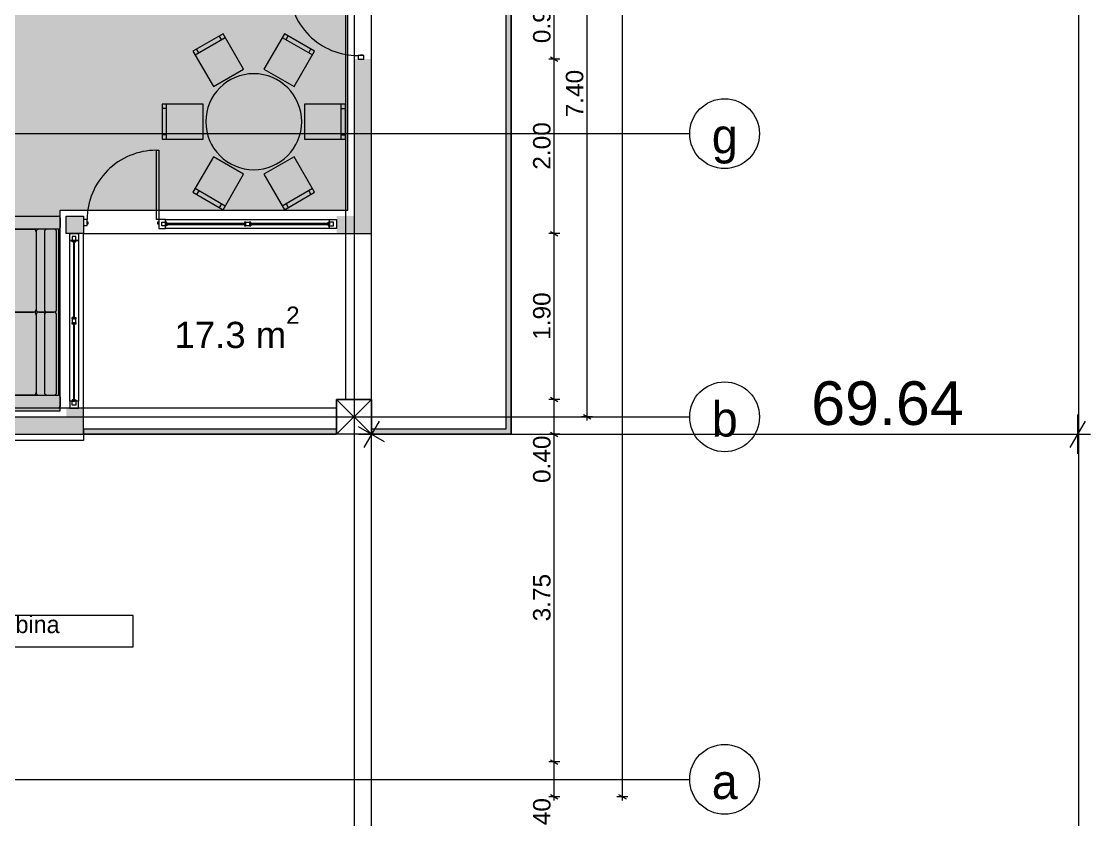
# Model space of a CAD drawing. Header units: millimetres. Extents: x 475159934 to 476245151, y 4620917055 to 4621447368.
# Drawn here: x 475293103 to 475305360, y 4621139790 to 4621148938 of the extents above; entities that cross this region are included whole.
import ezdxf

# ---------------------------------------------------------------- set-up
doc = ezdxf.new("R2010")
doc.units = ezdxf.units.MM
doc.header["$MEASUREMENT"] = 0
for name, color, linetype, lineweight in [('0_Pen_No__42_Pen_No__250_Pen_No__5', 5, 'Continuous', 0), ('2D Drafting - General_Pen_No__1_Pen_No__7', 7, 'Continuous', 0), ('2D Drafting - General_Pen_No__250_Pen_No__7_Pen_No__250', 7, 'Continuous', 0), ('2D Drafting - General_Pen_No__250_Pen_No__7_Pen_No__7', 7, 'Continuous', 0), ('2D Drafting - General_Pen_No__7_Pen_No__7_Pen_No__7', 7, 'Continuous', 0), ('Annotation - Text_Pen_No__7_Pen_No__5', 5, 'Continuous', 0), ('Doors_Pen_No__7_Pen_No__7_Pen_No__7', 7, 'Continuous', 0), ('G-Anno-Nplt_Pen_No__151', 151, 'Continuous', 0), ('G-Anno-Nplt_Pen_No__4', 7, 'Continuous', 0), ('G-Anno-Nplt_Pen_No__7', 7, 'Continuous', 0), ('kar-panjara_Pen_No__7_Pen_No__7_Pen_No__7', 7, 'Continuous', 0), ('New_2D Drafting - General_Pen_No__2_Pen_No__250', 7, 'Continuous', 0), ('New_G-Anno-Nplt_Pen_No__255', 255, 'Continuous', 0), ('New_G-Anno-Nplt_Pen_No__4', 7, 'Continuous', 0), ('New_reg_nak_Pen_No__7', 7, 'Continuous', 0), ('New_Structural - Bearing_Pen_No__1', 1, 'Continuous', 0), ('zoma_Pen_No__1', 1, 'Continuous', 0), ('zoma_Pen_No__142', 142, 'Continuous', 0), ('zoma_Pen_No__5_Pen_No__5', 5, 'Continuous', 0)]:
    doc.layers.add(name, color=color, linetype=linetype, lineweight=lineweight)
doc.layers.add('New_Interior - Furniture', color=7, linetype='Continuous')
doc.layers.add('zoma', color=7, linetype='Continuous')
doc.layers.add('New_Interior - Furniture _Pen_No__252', color=7, linetype='Continuous', lineweight=0, true_color=0x666666)
doc.styles.add('GENERATED_STYLE_1', font='arial.ttf')
doc.styles.add('GENERATED_STYLE_3', font='arial.ttf')
doc.styles.add('GENERATED_STYLE_4', font='ACADMTAV.TTF')
doc.linetypes.add('Break', pattern='A,0,[1,12. бѓљбѓ\x98бѓЎбѓ\x98 бѓ’бѓђбѓ¦бѓ”бѓ‘бѓ”бѓ‘бѓ\x981.Shx,S=15.679026,R=0,X=0,Y=0],-1975.557214,0', length=1975.557214)
doc.dimstyles.new('GENERATED_STYLE__11', dxfattribs={"dimtxt": 500, "dimasz": 228, "dimexe": 0.18, "dimexo": 3, "dimgap": 0, "dimtad": 1, "dimlfac": 0.001, "dimzin": 0, "dimdsep": 46, "dimtxsty": 'GENERATED_STYLE_3', "dimblk": 'ARROWHEAD_2', "dimblk1": 'ARROWHEAD_2', "dimblk2": 'ARROWHEAD_2', "dimcen": 0.09, "dimclrd": 1, "dimclre": 1, "dimclrt": 1, "dimadec": 0, "dimazin": 0, "dimtfac": 1, "dimtdec": 4, "dimtmove": 2, "dimatfit": 3, "dimfxl": 1, "dimtolj": 1, "dimtzin": 0, "dimarcsym": 0})
doc.dimstyles.new('GENERATED_STYLE__12', dxfattribs={"dimtxt": 500, "dimasz": 228, "dimexe": 0.18, "dimexo": 3, "dimgap": 0, "dimtad": 1, "dimtih": 1, "dimtoh": 1, "dimlfac": 0.001, "dimzin": 0, "dimdsep": 46, "dimtxsty": 'GENERATED_STYLE_3', "dimblk": 'ARROWHEAD_2', "dimblk1": 'ARROWHEAD_2', "dimblk2": 'ARROWHEAD_2', "dimcen": 0.09, "dimclrd": 1, "dimclre": 1, "dimclrt": 1, "dimadec": 0, "dimazin": 0, "dimtfac": 1, "dimtdec": 4, "dimtmove": 2, "dimatfit": 3, "dimfxl": 1, "dimtolj": 1, "dimtzin": 0, "dimarcsym": 0})
doc.dimstyles.new('GENERATED_STYLE__27', dxfattribs={"dimtxt": 0.18, "dimasz": 364.8, "dimexe": 0.18, "dimexo": 0.0625, "dimgap": 0, "dimtad": 0, "dimtih": 1, "dimtoh": 1, "dimdec": 4, "dimzin": 0, "dimdsep": 46, "dimcen": 0.09, "dimadec": 0, "dimazin": 0, "dimtfac": 1, "dimtdec": 4, "dimtmove": 0, "dimatfit": 3, "dimldrblk": 'ARROWHEAD_11', "dimfxl": 1, "dimtolj": 1, "dimtzin": 0, "dimarcsym": 0})
doc.dimstyles.new('GENERATED_STYLE__3', dxfattribs={"dimtxt": 200, "dimasz": 64.421331, "dimexe": 0.18, "dimexo": 3, "dimgap": 0, "dimtad": 1, "dimtih": 1, "dimtoh": 1, "dimlfac": 0.001, "dimzin": 0, "dimdsep": 46, "dimtxsty": 'GENERATED_STYLE_3', "dimblk": 'ARROWHEAD_2', "dimblk1": 'ARROWHEAD_2', "dimblk2": 'ARROWHEAD_2', "dimcen": 0.09, "dimclrd": 142, "dimclre": 142, "dimclrt": 142, "dimadec": 0, "dimazin": 0, "dimtfac": 1, "dimtdec": 4, "dimtmove": 0, "dimatfit": 3, "dimfxl": 1, "dimtolj": 1, "dimtzin": 0, "dimarcsym": 0})
doc.dimstyles.new('GENERATED_STYLE__6', dxfattribs={"dimtxt": 200, "dimasz": 64.421331, "dimexe": 0.18, "dimexo": 3, "dimgap": 0, "dimtad": 1, "dimlfac": 0.001, "dimzin": 0, "dimdsep": 46, "dimtxsty": 'GENERATED_STYLE_3', "dimblk": 'ARROWHEAD_2', "dimblk1": 'ARROWHEAD_2', "dimblk2": 'ARROWHEAD_2', "dimcen": 0.09, "dimclrd": 142, "dimclre": 142, "dimclrt": 142, "dimadec": 0, "dimazin": 0, "dimtfac": 1, "dimtdec": 4, "dimtmove": 0, "dimatfit": 3, "dimfxl": 1, "dimtolj": 1, "dimtzin": 0, "dimarcsym": 0})

# ---------------------------------------------------------------- blocks, each defined once
blk = doc.blocks.new('Sofa 23')
at = {"layer": 'New_Interior - Furniture _Pen_No__252', "color": 251, "linetype": 'Continuous', "lineweight": 0, "true_color": 0x666666}
for p, q in [((0, 20), (0, 830)), ((20, 850), (130, 850)), ((150, 830), (150, 20)), ((150, 830), (2050, 830)), ((150, 780), (150, 605)), ((1070, 810), (180, 810)), ((1100, 605), (1100, 780)), ((1100, 780), (1100, 605)), ((2020, 810), (1130, 810)), ((2050, 20), (2050, 830)), ((2050, 605), (2050, 780)), ((2070, 850), (2180, 850)), ((2200, 830), (2200, 20)), ((180, 670), (1070, 670)), ((1130, 670), (2020, 670)), ((150, 30), (150, 545)), ((180, 575), (1070, 575)), ((180, 575), (1070, 575)), ((1100, 545), (1100, 30)), ((1100, 30), (1100, 545)), ((1130, 575), (2020, 575)), ((1130, 575), (2020, 575)), ((2050, 545), (2050, 30)), ((130, 0), (20, 0)), ((1070, 0), (180, 0)), ((2020, 0), (1130, 0)), ((2180, 0), (2070, 0))]:
    blk.add_line(p, q, dxfattribs=at)
for centre, radius, start, end in [((20, 830), 20, 90, 180), ((130, 830), 20, 0, 90), ((180, 780), 30, 90, 180), ((1070, 780), 30, 0, 90), ((1130, 780), 30, 90, 180), ((2020, 780), 30, 0, 90), ((2070, 830), 20, 90, 180), ((2180, 830), 20, 0, 90), ((180, 700), 30, 180, 270), ((1070, 700), 30, 270, 0), ((1130, 700), 30, 180, 270), ((2020, 700), 30, 270, 0), ((180, 605), 30, 180, 270), ((180, 545), 30, 90, 180), ((1070, 605), 30, 270, 0), ((1070, 545), 30, 0, 90), ((1130, 605), 30, 180, 270), ((1130, 545), 30, 90, 180), ((2020, 605), 30, 270, 0), ((2020, 545), 30, 0, 90), ((20, 20), 20, 180, 270), ((130, 20), 20, 270, 0), ((180, 30), 30, 180, 270), ((1070, 30), 30, 270, 0), ((1130, 30), 30, 180, 270), ((2020, 30), 30, 270, 0), ((2070, 20), 20, 180, 270), ((2180, 20), 20, 270, 0)]:
    blk.add_arc(centre, radius, start, end, dxfattribs=at)
blk = doc.blocks.new('Dining Table Round 24')
at = {"layer": 'New_Interior - Furniture _Pen_No__252', "color": 251, "linetype": 'Continuous', "lineweight": 0, "true_color": 0x666666}
for p, q in [((-370, 941), (-395, 984)), ((370, 941), (395, 984)), ((-673, 766), (-327, 966)), ((327, 966), (673, 766)), ((-630, 791), (-655, 834)), ((630, 791), (655, 834)), ((-1000, 150), (-1050, 150)), ((-1000, -200), (-1000, 200)), ((1000, 200), (1000, -200)), ((1000, 150), (1050, 150)), ((-1000, -150), (-1050, -150)), ((1000, -150), (1050, -150)), ((-327, -966), (-673, -766)), ((-630, -791), (-655, -834)), ((673, -766), (327, -966)), ((630, -791), (655, -834)), ((-370, -941), (-395, -984)), ((370, -941), (395, -984))]:
    blk.add_line(p, q, dxfattribs=at)
at = {"layer": 'New_Interior - Furniture _Pen_No__252', "color": 251, "linetype": 'Continuous', "lineweight": 0, "true_color": 0x666666, "flags": 128}
for points in [[(-463, 402), (-117, 602), (-352, 1009), (-698, 809)], [(117, 602), (463, 402), (698, 809), (352, 1009)], [(-580, -200), (-580, 200), (-1050, 200), (-1050, -200)], [(580, 200), (580, -200), (1050, -200), (1050, 200)], [(-117, -602), (-463, -402), (-698, -809), (-352, -1009)], [(463, -402), (117, -602), (352, -1009), (698, -809)]]:
    blk.add_lwpolyline(points, close=True, dxfattribs=at)
blk.add_lwpolyline([(550, 0, 1), (-550, 0, 1)], format="xyb", close=True, dxfattribs=at)
blk = doc.blocks.new('*D841', base_point=(475826095.756614, 4621095193.190637))
at = {"layer": 'zoma_Pen_No__1', "color": 1, "linetype": 'Continuous', "lineweight": 0, "transparency": 16777216}
for p, q in [((475297266.781968, 4621144119.557481), (475296966.781968, 4621144292.762481)), ((475297116.781968, 4621144206.159981), (475297116.781968, 4621144352.859981)), ((475297341.781968, 4621144206.159981), (475296891.781968, 4621144206.159981)), ((475297116.781968, 4621136051.488978), (475297116.781968, 4621144206.159981)), ((475297341.781968, 4621136051.488978), (475296891.781968, 4621136051.488978)), ((475296966.781968, 4621136138.091478), (475297266.781968, 4621135964.886478)), ((475297116.781968, 4621135904.788979), (475297116.781968, 4621136051.488978))]:
    blk.add_line(p, q, dxfattribs=at)
at = {"layer": 'zoma_Pen_No__1', "color": 1, "lineweight": 0, "transparency": 16777216, "insert": (475297016.781968, 4621136884.270884), "char_height": 500, "attachment_point": 7, "rotation": 90, "style": 'GENERATED_STYLE_3'}
blk.add_mtext('\\A1;{\\pql;\\fArial|b0|i0|c204|p0;\\W1.000000;8.15}', dxfattribs=at)
blk = doc.blocks.new('ARROWHEAD_2')
at = {"color": 0, "linetype": 'Continuous', "lineweight": 0}
for p, q in [((-0.378, -0.655), (0.378, 0.655)), ((0, 0), (-1, 0))]:
    blk.add_line(p, q, dxfattribs=at)
blk = doc.blocks.new('*D842', base_point=(475826096, 4621095193))
at = {"layer": 'zoma_Pen_No__1', "color": 1, "linetype": 'Continuous', "lineweight": 0, "transparency": 16777216}
for p, q in [((475297117, 4621143981), (475297117, 4621144431)), ((475305213, 4621143981), (475305213, 4621144431)), ((475297203, 4621144356), (475297030, 4621144056)), ((475305126, 4621144056), (475305300, 4621144356)), ((475296970, 4621144206), (475297117, 4621144206)), ((475297117, 4621144206), (475305213, 4621144206)), ((475305213, 4621144206), (475305360, 4621144206))]:
    blk.add_line(p, q, dxfattribs=at)
at = {"layer": 'zoma_Pen_No__1', "color": 1, "lineweight": 0, "transparency": 16777216, "insert": (475302157, 4621144306), "char_height": 500, "attachment_point": 7, "style": 'GENERATED_STYLE_3'}
blk.add_mtext('\\A1;{\\pql;\\fArial|b0|i0|c204|p0;\\W1.000000;69.64}', dxfattribs=at)
blk = doc.blocks.new('*D843', base_point=(475826096, 4621095193))
at = {"layer": 'zoma_Pen_No__1', "color": 1, "linetype": 'Continuous', "lineweight": 0, "transparency": 16777216}
for p, q in [((475297117, 4621159181), (475297117, 4621159631)), ((475305213, 4621159181), (475305213, 4621159631)), ((475297203, 4621159556), (475297030, 4621159256)), ((475305126, 4621159256), (475305300, 4621159556)), ((475296970, 4621159406), (475297117, 4621159406)), ((475297117, 4621159406), (475305213, 4621159406)), ((475305213, 4621159406), (475305360, 4621159406))]:
    blk.add_line(p, q, dxfattribs=at)
at = {"layer": 'zoma_Pen_No__1', "color": 1, "lineweight": 0, "transparency": 16777216, "insert": (475302329, 4621159506), "char_height": 500, "attachment_point": 7, "style": 'GENERATED_STYLE_3'}
blk.add_mtext('\\A1;{\\pql;\\fArial|b0|i0|c204|p0;\\W1.000000;69.63}', dxfattribs=at)
blk = doc.blocks.new('*D887', base_point=(475826096, 4621095193))
at = {"layer": 'zoma_Pen_No__142', "color": 142, "linetype": 'Continuous', "lineweight": 0, "transparency": 16777216}
for p, q in [((475290241, 4621137897), (475290192, 4621137812)), ((475290217, 4621137791), (475290217, 4621137918)), ((475296741, 4621137897), (475296692, 4621137812)), ((475296717, 4621137791), (475296717, 4621137918)), ((475290217, 4621137855), (475296717, 4621137855))]:
    blk.add_line(p, q, dxfattribs=at)
at = {"layer": 'zoma_Pen_No__142', "color": 142, "lineweight": 0, "transparency": 16777216, "char_height": 200, "attachment_point": 7, "style": 'GENERATED_STYLE_3'}
for s, insert in [('\\A1;{\\pql;\\fArial|b0|i0|c204|p0;\\W1.000000;6.50}', (475293200, 4621137895)), ('\\A1;{\\pql;\\fArial|b0|i0|c204|p0;\\W1.000000;0.40}', (475296158, 4621137895))]:
    blk.add_mtext(s, dxfattribs=dict(at, insert=insert))
blk = doc.blocks.new('*D888', base_point=(475826096, 4621095193))
at = {"layer": 'zoma_Pen_No__142', "color": 142, "linetype": 'Continuous', "lineweight": 0, "transparency": 16777216}
for p, q in [((475296741, 4621137897), (475296692, 4621137812)), ((475296717, 4621137791), (475296717, 4621137918)), ((475297092, 4621137812), (475297141, 4621137897)), ((475297117, 4621137791), (475297117, 4621137918)), ((475296717, 4621137855), (475297117, 4621137855)), ((475297117, 4621137855), (475297158, 4621137855))]:
    blk.add_line(p, q, dxfattribs=at)
blk = doc.blocks.new('*D964', base_point=(475826096, 4621095193))
at = {"layer": 'zoma_Pen_No__142', "color": 142, "linetype": 'Continuous', "lineweight": 0, "transparency": 16777216}
for p, q in [((475299651, 4621144406), (475299523, 4621144406)), ((475299545, 4621144431), (475299629, 4621144382)), ((475299587, 4621144365), (475299587, 4621144406))]:
    blk.add_line(p, q, dxfattribs=at)
blk = doc.blocks.new('*D965', base_point=(475826096, 4621095193))
at = {"layer": 'zoma_Pen_No__142', "color": 142, "linetype": 'Continuous', "lineweight": 0, "transparency": 16777216}
for p, q in [((475299651, 4621151806), (475299523, 4621151806)), ((475299545, 4621151831), (475299629, 4621151782)), ((475299587, 4621144406), (475299587, 4621151806)), ((475299651, 4621144406), (475299523, 4621144406)), ((475299545, 4621144431), (475299629, 4621144382))]:
    blk.add_line(p, q, dxfattribs=at)
at = {"layer": 'zoma_Pen_No__142', "color": 142, "lineweight": 0, "transparency": 16777216, "insert": (475299547, 4621147839), "char_height": 200, "attachment_point": 7, "rotation": 90, "style": 'GENERATED_STYLE_3'}
blk.add_mtext('\\A1;{\\pql;\\fArial|b0|i0|c204|p0;\\W1.000000;7.40}', dxfattribs=at)
blk = doc.blocks.new('*D968', base_point=(475826096, 4621095193))
at = {"layer": 'zoma_Pen_No__142', "color": 142, "linetype": 'Continuous', "lineweight": 0, "transparency": 16777216}
for p, q in [((475299992, 4621159406), (475299992, 4621159448)), ((475300055, 4621159406), (475299928, 4621159406)), ((475300034, 4621159382), (475299949, 4621159431)), ((475299992, 4621140052), (475299992, 4621159406)), ((475300055, 4621140052), (475299928, 4621140052)), ((475299949, 4621140076), (475300034, 4621140027)), ((475299992, 4621140010), (475299992, 4621140052))]:
    blk.add_line(p, q, dxfattribs=at)
at = {"layer": 'zoma_Pen_No__142', "color": 142, "lineweight": 0, "transparency": 16777216, "insert": (475299952, 4621149386), "char_height": 200, "attachment_point": 7, "rotation": 90, "style": 'GENERATED_STYLE_3'}
blk.add_mtext('\\A1;{\\pql;\\fArial|b0|i0|c204|p0;\\W1.000000;19.35}', dxfattribs=at)
blk = doc.blocks.new('*D969', base_point=(475826096, 4621095193))
at = {"layer": 'zoma_Pen_No__142', "color": 142, "linetype": 'Continuous', "lineweight": 0, "transparency": 16777216}
for p, q in [((475299275, 4621140452), (475299148, 4621140452)), ((475299169, 4621140476), (475299254, 4621140427)), ((475299211, 4621140052), (475299211, 4621140452)), ((475299275, 4621140052), (475299148, 4621140052)), ((475299169, 4621140076), (475299254, 4621140027)), ((475299211, 4621140010), (475299211, 4621140052))]:
    blk.add_line(p, q, dxfattribs=at)
at = {"layer": 'zoma_Pen_No__142', "color": 142, "lineweight": 0, "transparency": 16777216, "insert": (475299171, 4621139493), "char_height": 200, "attachment_point": 7, "rotation": 90, "style": 'GENERATED_STYLE_3'}
blk.add_mtext('\\A1;{\\pql;\\fArial|b0|i0|c204|p0;\\W1.000000;0.40}', dxfattribs=at)
blk = doc.blocks.new('*D970', base_point=(475826096, 4621095193))
at = {"layer": 'zoma_Pen_No__142', "color": 142, "linetype": 'Continuous', "lineweight": 0, "transparency": 16777216}
for p, q in [((475299275, 4621144206), (475299148, 4621144206)), ((475299169, 4621144231), (475299254, 4621144182)), ((475299211, 4621140452), (475299211, 4621144206)), ((475299275, 4621140452), (475299148, 4621140452)), ((475299169, 4621140476), (475299254, 4621140427))]:
    blk.add_line(p, q, dxfattribs=at)
at = {"layer": 'zoma_Pen_No__142', "color": 142, "lineweight": 0, "transparency": 16777216, "char_height": 200, "attachment_point": 7, "rotation": 90, "style": 'GENERATED_STYLE_3'}
for s, insert in [('\\A1;{\\pql;\\fArial|b0|i0|c204|p0;\\W1.000000;0.40}', (475299171, 4621143648)), ('\\A1;{\\pql;\\fArial|b0|i0|c204|p0;\\W1.000000;3.75}', (475299171, 4621142062))]:
    blk.add_mtext(s, dxfattribs=dict(at, insert=insert))
blk = doc.blocks.new('*D971', base_point=(475826096, 4621095193))
at = {"layer": 'zoma_Pen_No__142', "color": 142, "linetype": 'Continuous', "lineweight": 0, "transparency": 16777216}
for p, q in [((475299169, 4621144631), (475299254, 4621144582)), ((475299275, 4621144606), (475299148, 4621144606)), ((475299211, 4621144206), (475299211, 4621144606)), ((475299275, 4621144206), (475299148, 4621144206)), ((475299169, 4621144231), (475299254, 4621144182))]:
    blk.add_line(p, q, dxfattribs=at)
blk = doc.blocks.new('*D972', base_point=(475826096, 4621095193))
at = {"layer": 'zoma_Pen_No__142', "color": 142, "linetype": 'Continuous', "lineweight": 0, "transparency": 16777216}
for p, q in [((475299275, 4621146506), (475299148, 4621146506)), ((475299169, 4621146531), (475299254, 4621146482)), ((475299211, 4621144606), (475299211, 4621146506)), ((475299169, 4621144631), (475299254, 4621144582)), ((475299275, 4621144606), (475299148, 4621144606))]:
    blk.add_line(p, q, dxfattribs=at)
at = {"layer": 'zoma_Pen_No__142', "color": 142, "lineweight": 0, "transparency": 16777216, "insert": (475299171, 4621145289), "char_height": 200, "attachment_point": 7, "rotation": 90, "style": 'GENERATED_STYLE_3'}
blk.add_mtext('\\A1;{\\pql;\\fArial|b0|i0|c204|p0;\\W1.000000;1.90}', dxfattribs=at)
blk = doc.blocks.new('*D973', base_point=(475826096, 4621095193))
at = {"layer": 'zoma_Pen_No__142', "color": 142, "linetype": 'Continuous', "lineweight": 0, "transparency": 16777216}
for p, q in [((475299275, 4621146506), (475299148, 4621146506)), ((475299169, 4621146531), (475299254, 4621146482))]:
    blk.add_line(p, q, dxfattribs=at)
blk = doc.blocks.new('*D974', base_point=(475826096, 4621095193))
at = {"layer": 'zoma_Pen_No__142', "color": 142, "linetype": 'Continuous', "lineweight": 0, "transparency": 16777216}
for p, q in [((475299275, 4621148506), (475299148, 4621148506)), ((475299169, 4621148531), (475299254, 4621148482)), ((475299211, 4621146506), (475299211, 4621148506)), ((475299275, 4621146506), (475299148, 4621146506)), ((475299169, 4621146531), (475299254, 4621146482))]:
    blk.add_line(p, q, dxfattribs=at)
at = {"layer": 'zoma_Pen_No__142', "color": 142, "lineweight": 0, "transparency": 16777216, "insert": (475299171, 4621147239), "char_height": 200, "attachment_point": 7, "rotation": 90, "style": 'GENERATED_STYLE_3'}
blk.add_mtext('\\A1;{\\pql;\\fArial|b0|i0|c204|p0;\\W1.000000;2.00}', dxfattribs=at)
blk = doc.blocks.new('*D975', base_point=(475826096, 4621095193))
at = {"layer": 'zoma_Pen_No__142', "color": 142, "linetype": 'Continuous', "lineweight": 0, "transparency": 16777216}
for p, q in [((475299275, 4621149406), (475299148, 4621149406)), ((475299169, 4621149431), (475299254, 4621149382)), ((475299211, 4621148506), (475299211, 4621149406)), ((475299275, 4621148506), (475299148, 4621148506)), ((475299169, 4621148531), (475299254, 4621148482))]:
    blk.add_line(p, q, dxfattribs=at)
at = {"layer": 'zoma_Pen_No__142', "color": 142, "lineweight": 0, "transparency": 16777216, "insert": (475299171, 4621148689), "char_height": 200, "attachment_point": 7, "rotation": 90, "style": 'GENERATED_STYLE_3'}
blk.add_mtext('\\A1;{\\pql;\\fArial|b0|i0|c204|p0;\\W1.000000;0.90}', dxfattribs=at)
blk = doc.blocks.new('ARROWHEAD_11')
at = {"color": 0, "linetype": 'Continuous', "lineweight": 0}
blk.add_line((0, 0), (-1, 0), dxfattribs=at)
at = {"color": 0, "linetype": 'Continuous', "lineweight": 0, "const_width": 0.25, "flags": 128}
blk.add_lwpolyline([(-0.125, 0, 1), (0.125, 0, 1)], format="xyb", close=True, dxfattribs=at)

msp = doc.modelspace()

# ---------------------------------------------------------------- hatches: boundary and pattern name
at = {"layer": '2D Drafting - General_Pen_No__250_Pen_No__7_Pen_No__7', "linetype": 'Continuous', "lineweight": 0}
for points in [[(475297116.775, 4621148506.166), (475297116.775, 4621146706.174), (475296916.775, 4621146706.174), (475296916.775, 4621148506.166)], [(475293816.775, 4621146506.174), (475293616.41, 4621146506.174), (475293616.41, 4621146706.174), (475293816.775, 4621146706.174)], [(475297116.775, 4621146506.174), (475296716.41, 4621146506.174), (475296716.41, 4621146706.174), (475297116.775, 4621146706.174)], [(475293816.775, 4621144506.172), (475293816.775, 4621144206.174), (475293616.775, 4621144206.174), (475293616.775, 4621144506.172)], [(475293616.775, 4621144206.167), (475292816.775, 4621144206.167), (475292816.775, 4621144406.167), (475293616.775, 4621144406.167)]]:
    msp.add_hatch(color=7, dxfattribs=at).paths.add_polyline_path(points)
at = {"layer": 'G-Anno-Nplt_Pen_No__151', "linetype": 'Continuous', "lineweight": 0, "true_color": 0x1f2f3f}
msp.add_hatch(color=169, dxfattribs=at).paths.add_polyline_path([(475290086.775, 4621151406.167), (475290016.775, 4621151406.167), (475290016.775, 4621149200.337), (475290086.775, 4621149200.337), (475290086.775, 4621144676.167), (475290286.775, 4621144676.167), (475290286.775, 4621144476.167), (475293546.775, 4621144476.167), (475293546.775, 4621146776.167), (475296846.775, 4621146776.167), (475296846.775, 4621150795.972), (475296446.775, 4621150795.972), (475296446.775, 4621151776.16), (475296646.775, 4621151776.16), (475296646.775, 4621152076.16), (475296846.775, 4621152076.16), (475296846.775, 4621158036.167), (475293349.373, 4621158036.167), (475293349.373, 4621159136.16), (475290286.775, 4621159136.16), (475290286.775, 4621158936.16), (475290286.775, 4621155197.028), (475290216.775, 4621155197.028), (475290216.775, 4621154316.536), (475290616.775, 4621154316.536), (475290616.775, 4621153556.518), (475290086.775, 4621153556.518), (475290086.775, 4621152076.16), (475290286.775, 4621152076.16), (475290286.775, 4621151976.16), (475290806.963, 4621151976.16), (475290806.963, 4621151406.167)])
at = {"layer": 'New_G-Anno-Nplt_Pen_No__255', "linetype": 'Continuous', "lineweight": 0}
for points in [[(475298716.692, 4621144206.167), (475298716.692, 4621149605.83), (475298656.692, 4621149605.83), (475298656.692, 4621144266.167), (475297116.775, 4621144266.167), (475297116.775, 4621144206.167)], [(475296716.775, 4621144266.167), (475293816.775, 4621144266.167), (475293816.775, 4621144206.167), (475296716.775, 4621144206.167)]]:
    msp.add_hatch(color=255, dxfattribs=at).paths.add_polyline_path(points)

# ---------------------------------------------------------------- linework, layer by layer
at = {"layer": '0_Pen_No__42_Pen_No__250_Pen_No__5', "color": 5, "linetype": 'Continuous', "lineweight": 0}
for centre in [(475301163.831, 4621147651.525), (475301163.831, 4621144406.16), (475301163.831, 4621140251.525)]:
    msp.add_circle(centre, 400, dxfattribs=at)
at = {"layer": '2D Drafting - General_Pen_No__1_Pen_No__7', "color": 7, "linetype": 'Continuous', "lineweight": 0}
for p, q in [((475297116.775, 4621144206.167), (475296716.775, 4621144606.167)), ((475296716.775, 4621144206.167), (475297116.775, 4621144606.167))]:
    msp.add_line(p, q, dxfattribs=at)
at = {"layer": '2D Drafting - General_Pen_No__1_Pen_No__7', "color": 7, "linetype": 'Continuous', "lineweight": 0, "flags": 128}
for points in [[(475297116.775, 4621144606.167), (475297116.775, 4621151606.167), (475296816.775, 4621151606.167), (475296816.775, 4621144606.167)], [(475290216.775, 4621144206.167), (475296716.775, 4621144206.167), (475296716.775, 4621144506.167), (475290216.775, 4621144506.167)], [(475297116.775, 4621144206.167), (475296716.775, 4621144206.167), (475296716.775, 4621144606.167), (475297116.775, 4621144606.167)]]:
    msp.add_lwpolyline(points, close=True, dxfattribs=at)
at = {"layer": '2D Drafting - General_Pen_No__250_Pen_No__7_Pen_No__250', "color": 7, "linetype": 'Continuous', "lineweight": 0, "flags": 128}
msp.add_lwpolyline([(475293816.775, 4621146506.174), (475293616.41, 4621146506.174), (475293616.41, 4621146706.174), (475293816.775, 4621146706.174)], close=True, dxfattribs=at)
at = {"layer": '2D Drafting - General_Pen_No__7_Pen_No__7_Pen_No__7', "color": 7, "linetype": 'Continuous', "lineweight": 0, "flags": 128}
msp.add_lwpolyline([(475296636.405, 4621146566.269), (475294756.776, 4621146566.297), (475294756.781, 4621146666.242), (475296636.41, 4621146666.159)], dxfattribs=at)
msp.add_lwpolyline([(475293656.851, 4621146426.17), (475293756.794, 4621146426.174), (475293756.713, 4621144586.167), (475293656.77, 4621144586.172)], close=True, dxfattribs=at)
at = {"layer": '2D Drafting - General_Pen_No__7_Pen_No__7_Pen_No__7', "color": 7, "linetype": 'Continuous', "lineweight": 0}
for centre, start, end in [((475296962.252, 4621149339.988), 179.9985151, 270.0001966), ((475294650.599, 4621146666.294), 89.9985151, 180.0001966)]:
    msp.add_arc(centre, 794.311, start, end, dxfattribs=at)
at = {"layer": 'Doors_Pen_No__7_Pen_No__7_Pen_No__7', "color": 7, "linetype": 'Continuous', "lineweight": 0, "flags": 128}
for points in [[(475297029.987, 4621148506.164), (475297029.988, 4621148545.675), (475296962.254, 4621148545.677), (475296962.253, 4621148506.166)], [(475297015.588, 4621148554.564), (475297015.588, 4621148545.675), (475296988.921, 4621148545.676), (475296988.921, 4621148554.565)], [(475294677.266, 4621146666.294), (475294650.599, 4621146666.294), (475294650.619, 4621147460.606), (475294677.286, 4621147460.605)], [(475293816.775, 4621146598.559), (475293856.286, 4621146598.558), (475293856.288, 4621146666.292), (475293816.777, 4621146666.293)], [(475293865.175, 4621146612.958), (475293856.286, 4621146612.958), (475293856.287, 4621146639.625), (475293865.176, 4621146639.625)], [(475294677.264, 4621146612.96), (475294668.375, 4621146612.961), (475294668.376, 4621146639.627), (475294677.265, 4621146639.627)]]:
    msp.add_lwpolyline(points, close=True, dxfattribs=at)
at = {"layer": 'G-Anno-Nplt_Pen_No__4', "color": 7, "linetype": 'Continuous', "lineweight": 0, "flags": 128}
msp.add_lwpolyline([(475290286.775, 4621144476.167), (475293546.775, 4621144476.167), (475293546.775, 4621146776.167), (475296846.775, 4621146776.167), (475296846.775, 4621150795.972), (475296446.775, 4621150795.972), (475296446.775, 4621151776.16), (475296646.775, 4621151776.16), (475296646.775, 4621152076.16), (475296846.775, 4621152076.16), (475296846.775, 4621158036.167), (475293349.373, 4621158036.167), (475293349.373, 4621159136.16), (475290286.775, 4621159136.16)], dxfattribs=at)
msp.add_lwpolyline([(475297116.775, 4621146506.167), (475297116.775, 4621150406.157), (475298716.692, 4621150406.158), (475298716.692, 4621144206.167), (475297116.782, 4621144206.167), (475297116.782, 4621144606.167), (475296716.775, 4621144606.167), (475296716.775, 4621144206.167), (475293816.775, 4621144206.167), (475293816.775, 4621146506.167)], close=True, dxfattribs=at)
at = {"layer": 'kar-panjara_Pen_No__7_Pen_No__7_Pen_No__7', "color": 7, "linetype": 'Continuous', "lineweight": 0, "flags": 128}
for points in [[(475294677.261, 4621146566.246), (475294756.776, 4621146566.242), (475294756.781, 4621146666.242), (475294677.266, 4621146666.246)], [(475294712.264, 4621146636.244), (475294756.779, 4621146636.242), (475294756.779, 4621146621.242), (475294756.778, 4621146611.242), (475294772.263, 4621146611.242), (475294772.262, 4621146596.242), (475294712.262, 4621146596.244)], [(475294772.264, 4621146636.242), (475294756.779, 4621146636.242), (475294756.779, 4621146621.242), (475294772.264, 4621146621.242)], [(475295674.094, 4621146611.202), (475295659.094, 4621146611.202), (475295659.094, 4621146596.202), (475295674.094, 4621146596.202)], [(475295674.095, 4621146636.202), (475295659.095, 4621146636.202), (475295659.095, 4621146621.202), (475295674.095, 4621146621.202)], [(475295674.095, 4621146636.202), (475295719.095, 4621146636.2), (475295719.095, 4621146621.2), (475295719.094, 4621146611.2), (475295734.094, 4621146611.199), (475295734.094, 4621146596.199), (475295674.094, 4621146596.202)], [(475295734.094, 4621146611.199), (475295719.094, 4621146611.2), (475295719.094, 4621146596.2), (475295734.094, 4621146596.199)], [(475295734.095, 4621146636.199), (475295719.095, 4621146636.2), (475295719.095, 4621146621.2), (475295734.095, 4621146621.199)], [(475296681.409, 4621146636.157), (475296636.409, 4621146636.159), (475296636.408, 4621146621.159), (475296636.407, 4621146611.159), (475296621.407, 4621146611.16), (475296621.407, 4621146596.16), (475296681.407, 4621146596.157)], [(475296621.409, 4621146636.16), (475296636.409, 4621146636.159), (475296636.408, 4621146621.159), (475296621.408, 4621146621.16)], [(475296716.404, 4621146566.267), (475296636.405, 4621146566.271), (475296636.41, 4621146666.159), (475296716.408, 4621146666.156)], [(475293756.791, 4621146426.174), (475293656.854, 4621146426.17), (475293656.85, 4621146506.169), (475293756.788, 4621146506.174)], [(475293686.759, 4621146471.17), (475293686.761, 4621146426.17), (475293701.761, 4621146426.171), (475293711.761, 4621146426.171), (475293711.762, 4621146411.171), (475293726.762, 4621146411.172), (475293726.759, 4621146471.172)], [(475293686.761, 4621146411.234), (475293686.761, 4621146426.171), (475293701.761, 4621146426.171), (475293701.761, 4621146411.233)], [(475293701.851, 4621146426.171), (475293701.812, 4621145528.672), (475293711.812, 4621145528.672), (475293711.851, 4621146426.171)], [(475293726.802, 4621145483.673), (475293726.8, 4621145528.673), (475293711.8, 4621145528.672), (475293701.8, 4621145528.672), (475293701.799, 4621145543.672), (475293686.799, 4621145543.671), (475293686.802, 4621145483.671)], [(475293701.799, 4621145543.672), (475293701.8, 4621145528.672), (475293686.8, 4621145528.671), (475293686.799, 4621145543.671)], [(475293701.802, 4621145483.672), (475293701.802, 4621145468.672), (475293686.802, 4621145468.671), (475293686.802, 4621145483.671)], [(475293701.796, 4621145483.672), (475293701.756, 4621144586.174), (475293711.756, 4621144586.174), (475293711.796, 4621145483.672)], [(475293726.799, 4621145543.673), (475293726.8, 4621145528.673), (475293711.8, 4621145528.672), (475293711.799, 4621145543.672)], [(475293726.802, 4621145483.673), (475293726.802, 4621145468.673), (475293711.802, 4621145468.672), (475293711.802, 4621145483.672)], [(475293756.71, 4621144506.167), (475293756.713, 4621144586.167), (475293656.713, 4621144586.172), (475293656.71, 4621144506.172)], [(475293686.754, 4621144541.171), (475293686.756, 4621144586.171), (475293701.756, 4621144586.17), (475293711.756, 4621144586.169), (475293711.757, 4621144601.169), (475293726.757, 4621144601.169), (475293726.754, 4621144541.169)], [(475293686.757, 4621144601.171), (475293686.756, 4621144586.171), (475293701.756, 4621144586.17), (475293701.757, 4621144601.17)]]:
    msp.add_lwpolyline(points, close=True, dxfattribs=at)
for points in [[(475295674.095, 4621146621.202), (475294756.779, 4621146621.242), (475294756.778, 4621146611.242), (475295674.094, 4621146611.202)], [(475295719.094, 4621146611.2), (475296636.408, 4621146611.159), (475296636.408, 4621146621.159), (475295719.095, 4621146621.2)]]:
    msp.add_lwpolyline(points, dxfattribs=at)
at = {"layer": 'New_2D Drafting - General_Pen_No__2_Pen_No__250', "color": 7, "linetype": 'Continuous', "lineweight": 0, "flags": 128}
msp.add_lwpolyline([(475292162.833, 4621141768.39), (475294382.838, 4621141768.39), (475294382.838, 4621142127.765), (475292162.833, 4621142127.765), (475292162.833, 4621141768.39)], close=True, dxfattribs=at)
at = {"layer": 'New_G-Anno-Nplt_Pen_No__4', "color": 7, "linetype": 'Continuous', "lineweight": 0, "flags": 128}
for points in [[(475298716.692, 4621144206.167), (475298716.692, 4621149605.83), (475298656.692, 4621149605.83), (475298656.692, 4621144266.167), (475297116.775, 4621144266.167), (475297116.775, 4621144206.167)], [(475296716.775, 4621144266.167), (475293816.775, 4621144266.167), (475293816.775, 4621144206.167), (475296716.775, 4621144206.167)]]:
    msp.add_lwpolyline(points, close=True, dxfattribs=at)
at = {"layer": 'New_reg_nak_Pen_No__7', "color": 7, "linetype": 'Continuous', "lineweight": 0, "flags": 128}
msp.add_lwpolyline([(475293816.775, 4621144206.167), (475293816.775, 4621144136.16), (475290216.775, 4621144136.16)], dxfattribs=at)
at = {"layer": 'New_Structural - Bearing_Pen_No__1', "color": 1, "linetype": 'Break', "lineweight": 0}
msp.add_line((475305220.529, 4621173306.483), (475305220.529, 4621135380.081), dxfattribs=at)
at = {"layer": 'zoma_Pen_No__5_Pen_No__5', "color": 5, "linetype": 'Continuous', "lineweight": 0}
for p, q in [((475296916.775, 4621162687.143), (475296916.775, 4621134452.213)), ((475229336.224, 4621147651.525), (475300763.831, 4621147651.525)), ((475229336.224, 4621144406.16), (475300763.831, 4621144406.16)), ((475229336.224, 4621140251.525), (475300763.831, 4621140251.525))]:
    msp.add_line(p, q, dxfattribs=at)

# ---------------------------------------------------------------- block references
at = {"layer": 'New_Interior - Furniture', "color": 1, "linetype": 'Continuous', "lineweight": 0, "zscale": 1000}
for name, p, rotation in [('Dining Table Round 24', (475295766.775, 4621147788.403), 180), ('Sofa 23', (475292696.775, 4621146706.167), 270)]:
    msp.add_blockref(name, p, dxfattribs=dict(at, rotation=rotation))

# ---------------------------------------------------------------- texts
at = {"layer": 'Annotation - Text_Pen_No__7_Pen_No__5', "color": 5, "linetype": 'Continuous', "lineweight": 0, "char_height": 400, "attachment_point": 2, "style": 'GENERATED_STYLE_4'}
for s, insert in [('\\A1;{\\pqc;\\fAcadMtavr|b0|i0|c0|p0;\\W1.000000;g}', (475301165.989, 4621147825.845)), ('\\A1;{\\pqc;\\fAcadMtavr|b0|i0|c0|p0;\\W1.000000;b}', (475301165.989, 4621144580.481)), ('\\A1;{\\pqc;\\fAcadMtavr|b0|i0|c0|p0;\\W1.000000;a}', (475301165.989, 4621140425.845))]:
    msp.add_mtext(s, dxfattribs=dict(at, insert=insert))
at = {"layer": 'G-Anno-Nplt_Pen_No__7', "color": 7, "lineweight": 0, "insert": (475294857.644, 4621145190.682), "char_height": 300, "attachment_point": 7, "style": 'GENERATED_STYLE_1'}
msp.add_mtext('{\\fArial|b0|i0|c204|p0;17.3 m{\\H0.66x;\\S2^  ;}}', dxfattribs=at)
at = {"layer": 'New_2D Drafting - General_Pen_No__2_Pen_No__250', "color": 7, "linetype": 'Continuous', "lineweight": 0, "insert": (475292262.833, 4621141997.14), "char_height": 200, "attachment_point": 4, "style": 'GENERATED_STYLE_4'}
msp.add_mtext('\\A1;{\\pql;\\fAcadMtavr|b0|i0|c0|p0;\\W1.000000;b tipis bina}', dxfattribs=at)

# ---------------------------------------------------------------- dimensions: what is measured, and where the dimension line sits
at = {"layer": 'zoma', "color": 1, "linetype": 'Continuous', "lineweight": 0}
for base, p2, text, picture, middle in [((475305212.961, 4621159406.16), (475305212.961, 4621159406.16), '69.63', '*D843', (475303166.84, 4621159756.16)), ((475305212.961, 4621144206.16), (475305212.961, 4621144206.16), '69.64', '*D842', (475302994.908, 4621144556.16))]:
    dim = msp.add_linear_dim(base=base, p1=(475297116.782, 4621144206.16), p2=p2, text=text, dimstyle='GENERATED_STYLE__12', dxfattribs=at)
    dim.commit()
    dim.dimension.update_dxf_attribs({"geometry": picture, "text_midpoint": middle, "dimtype": 160})
at = {"layer": 'zoma', "color": 142, "linetype": 'Continuous', "lineweight": 0}
for base, p1, p2, picture, middle in [((475299991.81, 4621159406.159), (475233700.384, 4621140051.524), (475255415.89, 4621159406.159), '*D968', (475299851.81, 4621149720.668)), ((475299586.927, 4621151806.16), (475299991.81, 4621144406.16), (475299586.927, 4621151806.16), '*D965', (475299446.927, 4621148098.156)), ((475299211.225, 4621149406.164), (475297124.343, 4621148506.166), (475297037.555, 4621149406.164), '*D975', (475299071.225, 4621148948.161)), ((475299211.225, 4621148506.166), (475297124.343, 4621146506.174), (475297124.343, 4621148506.166), '*D974', (475299071.225, 4621147498.166)), ((475299211.225, 4621146506.174), (475297124.343, 4621144606.167), (475299211.225, 4621146506.174), '*D972', (475299071.225, 4621145548.166)), ((475299211.224915922, 4621146506.173596382), (475299211.224915922, 4621146506.173596382), (475297124.342858315, 4621146506.173596382), '*D973', (475299071.224915326, 4621146498.169626236)), ((475299211.225, 4621144606.167), (475297124.343, 4621144206.167), (475297124.343, 4621144606.167), '*D971', (475299071.225, 4621143906.746)), ((475299586.926529109, 4621144406.160087585), (475299586.926529109, 4621144406.160087585), (475299991.810250819, 4621144406.160087585), '*D964', (475299446.926528513, 4621144398.156115532)), ((475299211.225, 4621144206.167), (475233700.384, 4621140451.524), (475297124.343, 4621144206.167), '*D970', (475299071.225, 4621142320.841)), ((475299211.225, 4621140451.524), (475233700.384, 4621140051.524), (475233700.384, 4621140451.524), '*D969', (475299071.225, 4621139752.103))]:
    dim = msp.add_linear_dim(base=base, p1=p1, p2=p2, angle=90, dimstyle='GENERATED_STYLE__6', dxfattribs=at)
    dim.commit()
    dim.dimension.update_dxf_attribs({"geometry": picture, "text_midpoint": middle, "dimtype": 160, "text_rotation": 90})
for base, p1, p2, picture, middle in [((475296716.774, 4621137854.781), (475290216.774, 4621155105.147), (475296716.774, 4621155105.147), '*D887', (475293458.77, 4621137994.781)), ((475297116.774, 4621137854.781), (475296716.774, 4621155105.147), (475297116.774, 4621155105.147), '*D888', (475296417.353, 4621137994.781))]:
    dim = msp.add_linear_dim(base=base, p1=p1, p2=p2, dimstyle='GENERATED_STYLE__3', dxfattribs=at)
    dim.commit()
    dim.dimension.update_dxf_attribs({"geometry": picture, "text_midpoint": middle, "dimtype": 160})
at = {"layer": 'zoma', "color": 1, "linetype": 'Continuous', "lineweight": 0}
dim = msp.add_linear_dim(base=(475297116.782, 4621144206.16), p1=(475297116.582, 4621136051.489), p2=(475233216.775, 4621144206.16), angle=90, dimstyle='GENERATED_STYLE__11', dxfattribs=at)
dim.commit()
dim.dimension.update_dxf_attribs({"geometry": '*D841', "text_midpoint": (475296766.782, 4621137531.561), "dimtype": 160, "text_rotation": 90})

# ---------------------------------------------------------------- leaders
at = {"layer": 'New_2D Drafting - General_Pen_No__2_Pen_No__250', "color": 7, "linetype": 'Continuous', "lineweight": 0, "annotation_type": 0, "has_hookline": 1, "hookline_direction": 0, "text_width": 1944.787}
msp.add_leader([(475291162.833, 4621146776.83), (475291162.833, 4621141997.14), (475292162.833, 4621141948.077)], dimstyle='GENERATED_STYLE__27', dxfattribs=at)

doc.saveas('drawing.dxf')
